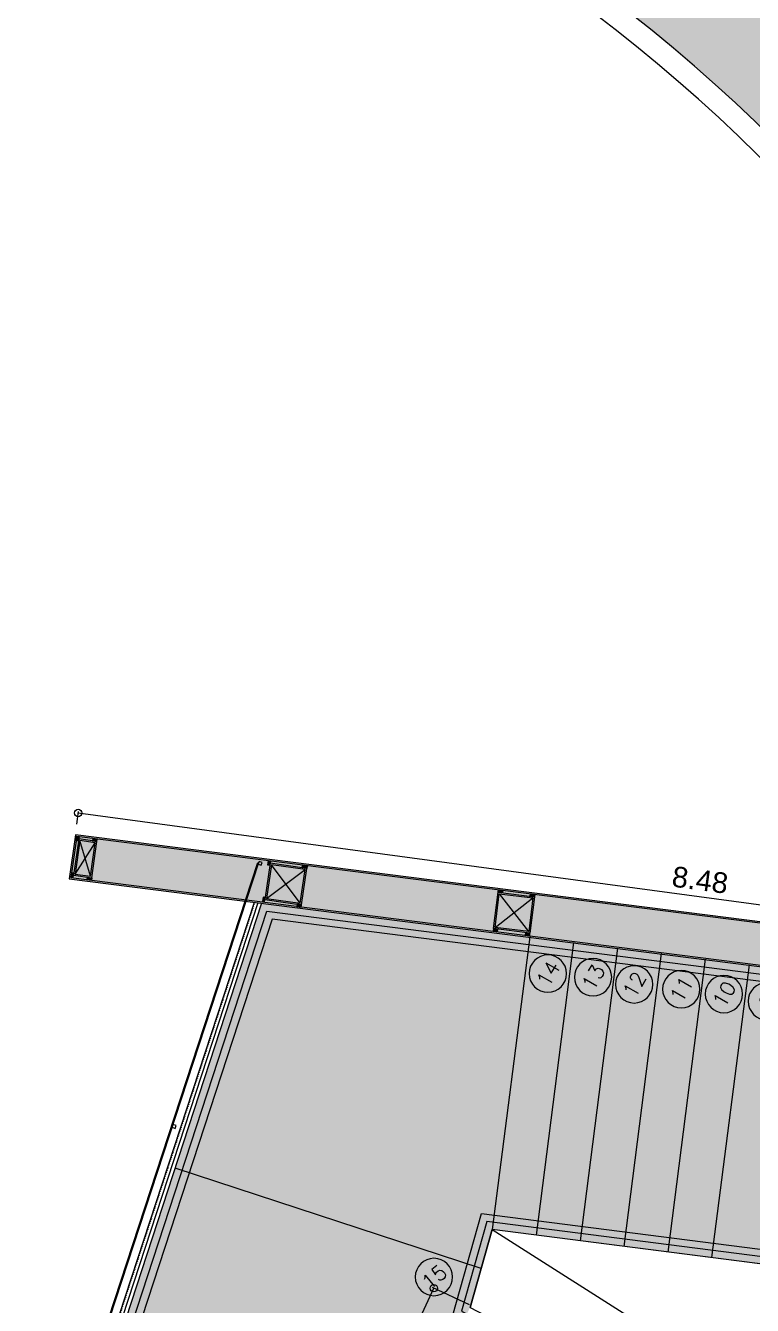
# Model space of a CAD drawing. Header units: millimetres. Extents: x 836200 to 838100, y 1173100 to 1174502.
# Drawn here: x 837843.69 to 837848.62, y 1173317.38 to 1173326.06 of the extents above; entities that cross this region are included whole.
import ezdxf
from ezdxf.enums import TextEntityAlignment as Align

# ---------------------------------------------------------------- set-up
doc = ezdxf.new("R2010")
doc.units = ezdxf.units.MM
for name, color, linetype in [('.', 255, 'Continuous'), ('1MURO', 5, 'Continuous'), ('A-Linea-1', 1, 'Continuous'), ('A-Linea-4', 4, 'Continuous'), ('hatch ciruclación', 41, 'Continuous'), ('INT_COTAS 100', 2, 'Continuous'), ('KCIG-AP-DW-XR-PUNTOS FIJOS$0$ES-ESTRUCTURA', 6, 'Continuous'), ('KCIG-AP-DW-XR-VENTANERIA$0$A-Linea-1', 1, 'Continuous'), ('OLD-ANT-PLANTAS PROPUESTAS$0$A-BORDE DE LOSA PERFIL IPE', 2, 'Continuous'), ('OLD-ANT-PLANTAS PROPUESTAS$0$A-FONDO_251', 251, 'Continuous'), ('OLD-ANT-PLANTAS PROPUESTAS$0$A-Linea-1', 1, 'Continuous'), ('OLD-ANT-PLANTAS PROPUESTAS$0$KCIG-AP-DW-XR-PUNTOS FIJOS$0$A-ESCALERA', 3, 'Continuous'), ('pv', 1, 'Continuous')]:
    doc.layers.add(name, color=color, linetype=linetype)
doc.styles.add('ARIAL', font='arial.ttf')
doc.styles.add('OLD-ANT-PLANTAS PROPUESTAS$0$KCIG-AP-DW-XR-PUNTOS FIJOS$0$ROMANS', font='romans')
doc.dimstyles.new('Cotas100', dxfattribs={"dimtxt": 0.14, "dimasz": 0.1, "dimexe": 0.01, "dimexo": 0.01, "dimgap": 0.04, "dimtad": 1, "dimzin": 1, "dimdsep": 46, "dimtxsty": 'ARIAL', "dimblk": 'SMALL', "dimcen": 0.3, "dimclrd": 2, "dimclre": 2, "dimclrt": 1, "dimazin": 2, "dimtfac": 1, "dimtofl": 0, "dimtmove": 0, "dimatfit": 3, "dimldrblk": 'OBLIQUE', "dimfxl": 1, "dimtolj": 1, "dimlwd": -1, "dimlwe": -1, "dimarcsym": 0})

# ---------------------------------------------------------------- blocks, each defined once
blk = doc.blocks.new('OLD-ANT-PLANTAS PROPUESTAS$0$KCIG-AP-DW-XR-PUNTOS FIJOS$0$NUM-ESCALERA')
blk.add_circle((0, 0), 0.1266)
at = {"style": 'OLD-ANT-PLANTAS PROPUESTAS$0$KCIG-AP-DW-XR-PUNTOS FIJOS$0$ROMANS'}
blk.add_attdef('NO', text='', height=0.1, rotation=360, dxfattribs=at).set_placement((-0.0009, -0.0023), align=Align.MIDDLE)
blk = doc.blocks.new('escalera nivel 3 a')
at = {"layer": '.'}
h = blk.add_hatch(dxfattribs=at)
h.set_pattern_fill('ANGLE', color=255, angle=-37.10164)
h.set_pattern_definition([(360, (0, 0), (4e-16, 6.985), [5.08, -1.905]), (90, (0, 0), (-6.985, 4e-16), [5.08, -1.905])])
h.paths.add_polyline_path([(-123.4634, -83.8325), (-123.6796, -84.0405), (-117.692, -90.0574), (-117.478, -89.8445)])
h = blk.add_hatch(color=255, dxfattribs=at)
h.dxf.hatch_style = 1
h.paths.add_polyline_path([(-123.4634, -83.8325), (-123.6796, -84.0405), (-117.692, -90.0574), (-117.478, -89.8445)])
at = {"layer": '.', "extrusion": (-9.11236e-06, 1.35299e-05, 1)}
h = blk.add_hatch(dxfattribs=at)
h.set_pattern_fill('ANSI31', color=251, scale=0.003, angle=-127.10164)
h.set_pattern_definition([(258.9682, (-127.369744, -83.606035), (0.009348989, -0.001822644), [])])
h.paths.add_polyline_path([(-125.9103, -87.0509), (-125.9137, -87.046), (-122.7925, -84.9432), (-122.789, -84.9485)])
at = {"layer": '.', "extrusion": (3.76795e-09, 2.53848e-09, 1)}
h = blk.add_hatch(color=255, dxfattribs=at)
h.dxf.hatch_style = 1
edge = h.paths.add_edge_path()
edge.add_line((-123.3188, -88.0054), (-125.114, -88.8254))
edge.add_line((-125.114, -88.8254), (-125.9009, -87.0978))
edge.add_line((-125.9009, -87.0978), (-122.7484, -84.9739))
edge.add_line((-122.7484, -84.9739), (-117.692, -90.0574))
edge.add_arc((-123.3192, -87.6301), 6.1284, -42.57587, -23.33242, ccw=False)
edge.add_line((-118.8064, -91.7764), (-122.8756, -87.6807))
edge.add_line((-122.8756, -87.6807), (-123.3188, -88.0054))
at = {"layer": '.', "extrusion": (2.73912e-09, -5.84826e-15, 1)}
h = blk.add_hatch(color=254, dxfattribs=at)
h.dxf.hatch_style = 1
h.paths.add_polyline_path([(-123.2832, -92.716), (-125.793, -87.0853), (-122.7556, -85.0379), (-117.7717, -90.0499), (-117.8072, -90.0852), (-122.7619, -85.1025), (-125.7299, -87.1031), (-123.2378, -92.6952)])
h = blk.add_hatch(color=254, dxfattribs=at)
h.dxf.hatch_style = 1
edge = h.paths.add_edge_path()
edge.add_line((-118.736, -91.7065), (-118.7715, -91.7417))
edge.add_line((-118.7715, -91.7417), (-122.8705, -87.615))
edge.add_line((-122.8705, -87.615), (-123.3812, -87.9891))
edge.add_line((-123.3812, -87.9891), (-120.7426, -93.7655))
edge.add_arc((-128.1231, -84.8505), 11.5737, 309.6201, 323.64607)
edge.add_line((-118.802, -91.711), (-118.7715, -91.7417))
edge.add_arc((-127.857, -85.1446), 11.228, 309.19797, 324.01613, ccw=False)
edge.add_arc((-128.1936, -84.7933), 11.7131, 300.05084, 309.38779, ccw=False)
edge.add_line((-122.3281, -94.9319), (-122.3531, -94.8887))
edge.add_arc((-128.2103, -84.767), 11.6942, 300.05711, 309.43393)
edge.add_line((-120.7823, -93.7991), (-123.4436, -87.9728))
edge.add_line((-123.4436, -87.9728), (-122.8653, -87.5492))
edge.add_line((-122.8653, -87.5492), (-118.736, -91.7065))
at = {"layer": 'hatch ciruclación', "true_color": 0xfeeab9, "extrusion": (3.76795e-09, 2.53848e-09, 1)}
h = blk.add_hatch(color=254, dxfattribs=at)
h.dxf.hatch_style = 1
edge = h.paths.add_edge_path()
edge.add_line((-123.3188, -88.0054), (-125.114, -88.8254))
edge.add_line((-125.114, -88.8254), (-125.9009, -87.0978))
edge.add_line((-125.9009, -87.0978), (-122.7484, -84.9739))
edge.add_line((-122.7484, -84.9739), (-117.692, -90.0574))
edge.add_arc((-123.3192, -87.6301), 6.1284, -42.57587, -23.33242, ccw=False)
edge.add_line((-118.8064, -91.7764), (-122.8756, -87.6807))
edge.add_line((-122.8756, -87.6807), (-123.3188, -88.0054))
at = {"color": 2}
for p, q in [((-125.9219, -87.0516, -0.0139), (-122.7843, -84.9378, -0.0139)), ((-125.9114, -87.0747, -0.0139), (-122.7663, -84.9558, -0.0139)), ((-125.9009, -87.0978, -0.0139), (-122.7484, -84.9739, -0.0139)), ((-123.3188, -88.0054, -0.0139), (-122.8756, -87.6807, -0.0139)), ((-120.3175, -90.2554, -0.0139), (-122.8756, -87.6807, -0.0139)), ((-122.8756, -87.6807, -0.0139), (-120.7244, -93.6852, -0.0151))]:
    blk.add_line(p, q, dxfattribs=at)
at = {"color": 3}
for p, q in [((-123.0972, -87.8431, -0.0139), (-124.3178, -86.0312, -0.0139)), ((-121.4569, -86.2712, -0.0139), (-122.8756, -87.6807, -0.0139)), ((-121.2453, -86.4838, -0.0139), (-122.6642, -87.8936, -0.0139)), ((-121.0336, -86.6964, -0.0139), (-122.4527, -88.1064, -0.0139)), ((-120.822, -86.909, -0.0139), (-122.2413, -88.3192, -0.0139)), ((-120.6103, -87.1216, -0.0139), (-122.0298, -88.532, -0.0139)), ((-120.3987, -87.3343, -0.0139), (-121.8184, -88.7448, -0.0139))]:
    blk.add_line(p, q, dxfattribs=at)
at = {"color": 2, "extrusion": (2.73912e-09, -5.83798e-15, 1), "elevation": -0.0139}
blk.add_lwpolyline([(-123.3188, -88.0054), (-120.7244, -93.6852, 0.05857), (-118.8671, -91.7165), (-122.8756, -87.6807)], format="xyb", close=True, dxfattribs=at)
at = {"extrusion": (-0.00355, 0.003568, 0.999987)}
blk.add_point((-121.4396, -86.0762, -0.0133), dxfattribs=at)
at = {"layer": '1MURO', "extrusion": (0.006911, 0.006124, 0.999957), "elevation": -1.3843}
for points in [[(-123.4603, -83.8256), (-123.6765, -84.0336), (-117.689, -90.0506), (-117.4751, -89.8377)], [(-123.4605, -83.8396), (-123.6622, -84.0337), (-117.689, -90.0364), (-117.4892, -89.8376)]]:
    blk.add_lwpolyline(points, close=True, dxfattribs=at)
at = {"layer": 'A-Linea-1', "extrusion": (1.49034e-05, -1.54858e-05, 1)}
for p, q in [((-123.4556, -83.8577, -0.0139), (-123.4819, -83.8678, -0.0139)), ((-123.4619, -83.8485, -0.0139), (-123.473, -83.8745, -0.0135)), ((-123.6607, -84.0399, -0.0139), (-123.6344, -84.0298, -0.0135)), ((-123.6531, -84.0478, -0.0139), (-123.642, -84.0219, -0.0139))]:
    blk.add_line(p, q, dxfattribs=at)
at = {"layer": 'A-Linea-1', "extrusion": (-5.51124e-05, 0.000217582, 1)}
for p, q in [((-123.3935, -83.9354, -0.0139), (-123.3675, -83.9465, -0.0139)), ((-123.3856, -83.9278, -0.0139), (-123.3755, -83.9541, -0.0135))]:
    blk.add_line(p, q, dxfattribs=at)
at = {"layer": 'A-Linea-1', "extrusion": (-0.000215324, 6.33676e-05, 1)}
for p, q in [((-123.5844, -84.1192, -0.0139), (-123.5585, -84.1303, -0.0135)), ((-123.5765, -84.1116, -0.0139), (-123.5664, -84.1379, -0.0139))]:
    blk.add_line(p, q, dxfattribs=at)
at = {"layer": 'A-Linea-1'}
for p, q in [((-122.5305, -84.7847, -0.0151), (-122.5569, -84.7948, -0.0151)), ((-122.5382, -84.7768, -0.0151), (-122.5493, -84.8028, -0.0147)), ((-122.737, -84.9682, -0.0151), (-122.7106, -84.9581, -0.0147)), ((-122.7294, -84.9761, -0.0151), (-122.7183, -84.9502, -0.0151))]:
    blk.add_line(p, q, dxfattribs=at)
at = {"layer": 'A-Linea-1', "extrusion": (0.000284423, -5.44105e-06, 1)}
for p, q in [((-122.3572, -84.9649, -0.0151), (-122.3831, -84.9538, -0.0147)), ((-122.3651, -84.9725, -0.0151), (-122.3752, -84.9461, -0.0151))]:
    blk.add_line(p, q, dxfattribs=at)
at = {"layer": 'A-Linea-1', "extrusion": (0.000124204, -0.000159647, 1)}
for p, q in [((-122.5481, -85.1486, -0.0151), (-122.5741, -85.1375, -0.0151)), ((-122.556, -85.1562, -0.0151), (-122.5661, -85.1299, -0.0146))]:
    blk.add_line(p, q, dxfattribs=at)
at = {"layer": 'A-Linea-1', "extrusion": (-0.003448, 0.003555, 0.999988)}
for p, q in [((-121.4102, -85.9101, -0.0138), (-121.4364, -85.8994, -0.0134)), ((-121.418, -85.9178, -0.0138), (-121.4286, -85.8916, -0.0139)), ((-121.255, -86.066, -0.0139), (-121.2812, -86.0554, -0.0136)), ((-121.2628, -86.0738, -0.0139), (-121.2734, -86.0476, -0.014))]:
    blk.add_line(p, q, dxfattribs=at)
at = {"layer": 'A-Linea-1', "extrusion": (-0.003605, 0.003398, 0.999988)}
for p, q in [((-121.5981, -86.097, -0.0138), (-121.6242, -86.0863, -0.0139)), ((-121.6059, -86.1048, -0.0138), (-121.6164, -86.0786, -0.0135)), ((-121.4507, -86.2607, -0.0139), (-121.4612, -86.2345, -0.0136)), ((-121.4429, -86.253, -0.0139), (-121.469, -86.2423, -0.0141))]:
    blk.add_line(p, q, dxfattribs=at)
at = {"layer": 'A-Linea-1', "extrusion": (1.49033e-05, -1.54855e-05, 1), "elevation": -0.0145}
for points in [[(-123.4618, -83.8457), (-123.4514, -83.8565), (-123.473, -83.8773), (-123.4834, -83.8665)], [(-123.4619, -83.8485), (-123.4542, -83.8564), (-123.473, -83.8745), (-123.4806, -83.8666)], [(-123.6635, -84.0398), (-123.6531, -84.0507), (-123.6315, -84.0298), (-123.6419, -84.019)], [(-123.6607, -84.0399), (-123.6531, -84.0478), (-123.6344, -84.0298), (-123.642, -84.0219)]]:
    blk.add_lwpolyline(points, close=True, dxfattribs=at)
at = {"layer": 'A-Linea-1', "extrusion": (-5.51107e-05, 0.00021758, 1), "elevation": -0.0254}
for points in [[(-123.3855, -83.9249), (-123.3963, -83.9353), (-123.3755, -83.957), (-123.3647, -83.9466)], [(-123.3856, -83.9278), (-123.3935, -83.9354), (-123.3755, -83.9541), (-123.3675, -83.9465)]]:
    blk.add_lwpolyline(points, close=True, dxfattribs=at)
at = {"layer": 'A-Linea-1', "extrusion": (-0.000215322, 6.33658e-05, 1), "elevation": 0.0074}
for points in [[(-123.5872, -84.1191), (-123.5764, -84.1087), (-123.5556, -84.1303), (-123.5664, -84.1407)], [(-123.5844, -84.1192), (-123.5765, -84.1116), (-123.5585, -84.1303), (-123.5664, -84.1379)]]:
    blk.add_lwpolyline(points, close=True, dxfattribs=at)
at = {"layer": 'A-Linea-1', "elevation": -0.0151}
for points in [[(-122.5381, -84.774), (-122.5277, -84.7848), (-122.5493, -84.8056), (-122.5597, -84.7948)], [(-122.5382, -84.7768), (-122.5305, -84.7847), (-122.5493, -84.8028), (-122.5569, -84.7948)], [(-122.7398, -84.9681), (-122.7294, -84.9789), (-122.7078, -84.9581), (-122.7182, -84.9473)], [(-122.737, -84.9682), (-122.7294, -84.9761), (-122.7106, -84.9581), (-122.7183, -84.9502)]]:
    blk.add_lwpolyline(points, close=True, dxfattribs=at)
at = {"layer": 'A-Linea-1', "extrusion": (0.000284421, -5.43925e-06, 1), "elevation": -0.0495}
for points in [[(-122.3543, -84.9649), (-122.3651, -84.9753), (-122.3859, -84.9537), (-122.3751, -84.9433)], [(-122.3572, -84.9649), (-122.3651, -84.9725), (-122.3831, -84.9538), (-122.3752, -84.9461)]]:
    blk.add_lwpolyline(points, close=True, dxfattribs=at)
at = {"layer": 'A-Linea-1', "extrusion": (0.000124202, -0.000159645, 1), "elevation": -0.0167}
for points in [[(-122.5561, -85.1591), (-122.5453, -85.1487), (-122.5661, -85.1271), (-122.5769, -85.1375)], [(-122.556, -85.1563), (-122.5481, -85.1486), (-122.5661, -85.1299), (-122.574, -85.1375)]]:
    blk.add_lwpolyline(points, close=True, dxfattribs=at)
at = {"layer": 'A-Linea-1', "extrusion": (-0.003448, 0.003555, 0.999988)}
for points, elevation in [([(-121.4067, -85.911), (-121.4174, -85.9215), (-121.4385, -85.9003), (-121.4279, -85.8897)], 0.0994), ([(-121.4096, -85.911), (-121.4174, -85.9187), (-121.4357, -85.9003), (-121.4279, -85.8925)], 0.0994), ([(-121.2515, -86.0669), (-121.2622, -86.0775), (-121.2833, -86.0562), (-121.2727, -86.0457)], 0.0982), ([(-121.2544, -86.0669), (-121.2622, -86.0747), (-121.2805, -86.0562), (-121.2727, -86.0485)], 0.0982)]:
    blk.add_lwpolyline(points, close=True, dxfattribs=dict(at, elevation=elevation))
at = {"layer": 'A-Linea-1', "extrusion": (-0.003605, 0.003398, 0.999988)}
for points, elevation in [([(-121.6051, -86.1085), (-121.5945, -86.098), (-121.6157, -86.0767), (-121.6263, -86.0873)], 0.1321), ([(-121.6051, -86.1057), (-121.5973, -86.0979), (-121.6157, -86.0795), (-121.6235, -86.0873)], 0.1321), ([(-121.4499, -86.2645), (-121.4393, -86.2539), (-121.4605, -86.2326), (-121.4711, -86.2432)], 0.1308), ([(-121.4499, -86.2617), (-121.4421, -86.2539), (-121.4605, -86.2355), (-121.4683, -86.2432)], 0.1308)]:
    blk.add_lwpolyline(points, close=True, dxfattribs=dict(at, elevation=elevation))
at = {"layer": 'A-Linea-4', "extrusion": (1.49033e-05, -1.54855e-05, 1), "elevation": -0.0145}
for points in [[(-123.6423, -84.0402), (-123.5557, -84.1303), (-123.3755, -83.957), (-123.4622, -83.8669)], [(-123.6282, -84.0405), (-123.5554, -84.1162), (-123.3897, -83.9567), (-123.4625, -83.881)]]:
    blk.add_lwpolyline(points, close=True, dxfattribs=at)
at = {"layer": 'A-Linea-4', "elevation": -0.0151}
for points in [[(-122.7186, -84.9685), (-122.5453, -85.1487), (-122.3651, -84.9753), (-122.5385, -84.7952)], [(-122.7045, -84.9688), (-122.545, -85.1345), (-122.3793, -84.9751), (-122.5388, -84.8093)]]:
    blk.add_lwpolyline(points, close=True, dxfattribs=at)
at = {"layer": 'A-Linea-4', "extrusion": (-0.003679, 0.00363, 0.999987), "elevation": 0.1211}
for points in [[(-121.4393, -86.2539), (-121.6156, -86.0768), (-121.4384, -85.9004), (-121.2621, -86.0776)], [(-121.4392, -86.2398), (-121.6015, -86.0768), (-121.4385, -85.9145), (-121.2762, -86.0776)]]:
    blk.add_lwpolyline(points, close=True, dxfattribs=at)
at = {"layer": 'KCIG-AP-DW-XR-VENTANERIA$0$A-Linea-1', "extrusion": (-9.11236e-06, 1.35299e-05, 1), "elevation": 202.8102}
for points in [[(-125.9103, -87.0509), (-125.9137, -87.046), (-122.7925, -84.9432), (-122.789, -84.9485)], [(-122.797, -84.9537), (-122.7845, -84.9723), (-122.7679, -84.9611), (-122.7804, -84.9425)], [(-124.3538, -86.0025), (-124.3413, -86.0211), (-124.3247, -86.0099), (-124.3372, -85.9913)]]:
    blk.add_lwpolyline(points, close=True, dxfattribs=at)
at = {"layer": 'OLD-ANT-PLANTAS PROPUESTAS$0$A-Linea-1', "extrusion": (1.49034e-05, -1.54858e-05, 1)}
for p, q in [((-123.5554, -84.1162, -0.0139), (-123.4625, -83.881, -0.0139)), ((-123.6282, -84.0405, -0.0139), (-123.3897, -83.9567, -0.0139))]:
    blk.add_line(p, q, dxfattribs=at)
at = {"layer": 'OLD-ANT-PLANTAS PROPUESTAS$0$A-Linea-1'}
for p, q in [((-122.545, -85.1345, -0.0151), (-122.5388, -84.8093, -0.0151)), ((-122.7045, -84.9688, -0.0151), (-122.3793, -84.9751, -0.0151))]:
    blk.add_line(p, q, dxfattribs=at)
at = {"layer": 'OLD-ANT-PLANTAS PROPUESTAS$0$A-Linea-1', "extrusion": (-0.003679, 0.00363, 0.999987)}
for p, q in [((-121.44, -86.2388, -0.0127), (-121.4392, -85.9135, -0.0138)), ((-121.6023, -86.0758, -0.0139), (-121.277, -86.0766, -0.0127))]:
    blk.add_line(p, q, dxfattribs=at)
at = {"layer": 'pv', "extrusion": (2.73912e-09, -5.83798e-15, 1), "elevation": -0.0139}
blk.add_lwpolyline([(-123.2832, -92.716), (-125.793, -87.0853), (-122.7556, -85.0379), (-117.7717, -90.0499), (-117.8072, -90.0852), (-122.7619, -85.1025), (-125.7299, -87.1031), (-123.2378, -92.6952)], close=True, dxfattribs=at)
at = {"layer": 'pv', "extrusion": (2.73912e-09, -5.83798e-15, 1), "elevation": -0.0253}
blk.add_lwpolyline([(-118.736, -91.7065), (-118.7715, -91.7417), (-122.8705, -87.615), (-123.3812, -87.9891), (-120.7426, -93.7655, 0.061276), (-118.802, -91.711), (-118.7715, -91.7417, -0.064747), (-120.7609, -93.846, -0.040763), (-122.3281, -94.9319), (-122.3531, -94.8887, 0.040937), (-120.7823, -93.7991), (-123.4436, -87.9728), (-122.8653, -87.5492)], format="xyb", close=True, dxfattribs=at)
at = {"layer": 'OLD-ANT-PLANTAS PROPUESTAS$0$KCIG-AP-DW-XR-PUNTOS FIJOS$0$A-ESCALERA', "linetype": 'ByBlock', "extrusion": (-1.62415e-09, -1.61723e-09, -1)}
ref = blk.add_blockref('OLD-ANT-PLANTAS PROPUESTAS$0$KCIG-AP-DW-XR-PUNTOS FIJOS$0$NUM-ESCALERA', (121.5122, -86.543, 0.0139), dxfattribs=dict(at, zscale=-1.000000000000001, rotation=337.723120479442))
ref.add_attrib('NO', '14', dxfattribs={"layer": '0', "height": 0.1, "rotation": 22.27688, "style": 'OLD-ANT-PLANTAS PROPUESTAS$0$KCIG-AP-DW-XR-PUNTOS FIJOS$0$ROMANS'}).set_placement((-121.5105, -86.5449, -0.0139), align=Align.MIDDLE)
ref = blk.add_blockref('OLD-ANT-PLANTAS PROPUESTAS$0$KCIG-AP-DW-XR-PUNTOS FIJOS$0$NUM-ESCALERA', (121.2854, -86.7505, 0.0139), dxfattribs=dict(at, zscale=-1.000000000000001, rotation=337.723120479442))
ref.add_attrib('NO', '13', dxfattribs={"layer": '0', "height": 0.1, "rotation": 22.27688, "style": 'OLD-ANT-PLANTAS PROPUESTAS$0$KCIG-AP-DW-XR-PUNTOS FIJOS$0$ROMANS'}).set_placement((-121.2837, -86.7523, -0.0139), align=Align.MIDDLE)
ref = blk.add_blockref('OLD-ANT-PLANTAS PROPUESTAS$0$KCIG-AP-DW-XR-PUNTOS FIJOS$0$NUM-ESCALERA', (121.095, -86.9603, 0.0139), dxfattribs=dict(at, zscale=-1.000000000000001, rotation=337.723120479442))
ref.add_attrib('NO', '12', dxfattribs={"layer": '0', "height": 0.1, "rotation": 22.27688, "style": 'OLD-ANT-PLANTAS PROPUESTAS$0$KCIG-AP-DW-XR-PUNTOS FIJOS$0$ROMANS'}).set_placement((-121.0933, -86.9622, -0.0139), align=Align.MIDDLE)
ref = blk.add_blockref('OLD-ANT-PLANTAS PROPUESTAS$0$KCIG-AP-DW-XR-PUNTOS FIJOS$0$NUM-ESCALERA', (120.8627, -87.1823, 0.0139), dxfattribs=dict(at, zscale=-1.000000000000001, rotation=337.723120479442))
ref.add_attrib('NO', '11', dxfattribs={"layer": '0', "height": 0.1, "rotation": 22.27688, "style": 'OLD-ANT-PLANTAS PROPUESTAS$0$KCIG-AP-DW-XR-PUNTOS FIJOS$0$ROMANS'}).set_placement((-120.861, -87.1842, -0.0139), align=Align.MIDDLE)
ref = blk.add_blockref('OLD-ANT-PLANTAS PROPUESTAS$0$KCIG-AP-DW-XR-PUNTOS FIJOS$0$NUM-ESCALERA', (120.6548, -87.3863, 0.0139), dxfattribs=dict(at, zscale=-1.000000000000001, rotation=337.723120479442))
ref.add_attrib('NO', '10', dxfattribs={"layer": '0', "height": 0.1, "rotation": 22.27688, "style": 'OLD-ANT-PLANTAS PROPUESTAS$0$KCIG-AP-DW-XR-PUNTOS FIJOS$0$ROMANS'}).set_placement((-120.6531, -87.3881, -0.0139), align=Align.MIDDLE)
ref = blk.add_blockref('OLD-ANT-PLANTAS PROPUESTAS$0$KCIG-AP-DW-XR-PUNTOS FIJOS$0$NUM-ESCALERA', (120.4549, -87.6034, 0.0139), dxfattribs=dict(at, zscale=-1.000000000000001, rotation=337.723120479442))
ref.add_attrib('NO', '9', dxfattribs={"layer": '0', "height": 0.1, "rotation": 22.27688, "style": 'OLD-ANT-PLANTAS PROPUESTAS$0$KCIG-AP-DW-XR-PUNTOS FIJOS$0$ROMANS'}).set_placement((-120.4532, -87.6052, -0.0139), align=Align.MIDDLE)
at = {"layer": 'OLD-ANT-PLANTAS PROPUESTAS$0$KCIG-AP-DW-XR-PUNTOS FIJOS$0$A-ESCALERA', "linetype": 'ByBlock', "extrusion": (-2.73912e-09, 5.84829e-15, -1)}
ref = blk.add_blockref('OLD-ANT-PLANTAS PROPUESTAS$0$KCIG-AP-DW-XR-PUNTOS FIJOS$0$NUM-ESCALERA', (123.3855, -87.6912, 0.0139), dxfattribs=dict(at, zscale=-1.000000000000001, rotation=358.3028681550677))
ref.add_attrib('NO', '15', dxfattribs={"layer": '0', "height": 0.1, "rotation": 1.69713, "style": 'OLD-ANT-PLANTAS PROPUESTAS$0$KCIG-AP-DW-XR-PUNTOS FIJOS$0$ROMANS'}).set_placement((-123.3846, -87.6935, -0.0139), align=Align.MIDDLE)
blk = doc.blocks.new('_Small')
at = {"color": 0, "linetype": 'ByBlock', "lineweight": -2}
blk.add_circle((0, 0), 0.25, dxfattribs=at)
blk = doc.blocks.new('*D718')
at = {"layer": 'Defpoints', "color": 0, "transparency": 16777216}
for p in [(836261.4662, 1173529.9656), (836261.7171, 1173529.8492, 0.0022), (836260.875, 1173528.0343, 0.006)]:
    blk.add_point(p, dxfattribs=at)
at = {"layer": 'INT_COTAS 100', "color": 2, "transparency": 16777216}
for p, q in [((836260.624, 1173528.1507), (836261.4662, 1173529.9656)), ((836261.7081, 1173529.8534), (836261.4571, 1173529.9698)), ((836260.8659, 1173528.0385), (836260.6149, 1173528.1549))]:
    blk.add_line(p, q, dxfattribs=at)
at = {"layer": 'INT_COTAS 100', "color": 2, "transparency": 16777216, "xscale": 0.1, "yscale": 0.1, "zscale": 0.1}
for p, rotation in [((836261.4662, 1173529.9656), 65.10783279639307), ((836260.624, 1173528.1507), 245.1078327963931)]:
    blk.add_blockref('_Small', p, dxfattribs=dict(at, rotation=rotation))
at = {"layer": 'INT_COTAS 100', "color": 1, "transparency": 16777216, "insert": (836261.1462, 1173529.0112), "char_height": 0.14, "attachment_point": 5, "rotation": 245.10783, "style": 'ARIAL'}
blk.add_mtext('\\A1;2.00', dxfattribs=at)
blk = doc.blocks.new('_Oblique')
at = {"color": 0, "linetype": 'ByBlock', "lineweight": -2}
blk.add_line((-0.5, -0.5), (0.5, 0.5), dxfattribs=at)
blk = doc.blocks.new('*D719')
at = {"color": 2, "transparency": 16777216}
for p, q in [((836259.0438, 1173533.1116), (836259.0553, 1173533.1972)), ((836259.0539, 1173533.1873), (836267.4631, 1173532.0572)), ((836267.453, 1173531.9815), (836267.4645, 1173532.0671))]:
    blk.add_line(p, q, dxfattribs=at)
at = {"layer": 'Defpoints', "color": 0, "transparency": 16777216}
for p in [(836259.0424, 1173533.1017, 0.0011), (836267.4631, 1173532.0572), (836267.4516, 1173531.9716, -0.0103)]:
    blk.add_point(p, dxfattribs=at)
at = {"color": 2, "transparency": 16777216, "xscale": 0.1, "yscale": 0.1, "zscale": 0.1}
for p, rotation in [((836259.0539, 1173533.1873), 172.3460117372581), ((836267.4631, 1173532.0572), 352.346011737258)]:
    blk.add_blockref('_Small', p, dxfattribs=dict(at, rotation=rotation))
at = {"color": 1, "transparency": 16777216, "insert": (836263.2734, 1173532.7327), "char_height": 0.14, "attachment_point": 5, "rotation": 352.34601, "style": 'ARIAL'}
blk.add_mtext('\\A1;8.48', dxfattribs=at)
blk = doc.blocks.new('cotas nivel 3')
dim = blk.add_aligned_dim(p1=(836259.0424, 1173533.1017, -0.01), p2=(836267.4516, 1173531.9716, -0.0215), distance=0.0864, dimstyle='Cotas100')
dim.commit()
dim.dimension.update_dxf_attribs({"geometry": '*D719', "text_midpoint": (836263.2734, 1173532.7327, -0.0111)})
at = {"layer": 'INT_COTAS 100'}
dim = blk.add_aligned_dim(p1=(836260.875, 1173528.0343, -0.0057), p2=(836261.7171, 1173529.8492, -0.0095), distance=0.2767, dimstyle='Cotas100', override={"dimtmove": 1}, dxfattribs=at)
dim.commit()
dim.dimension.update_dxf_attribs({"geometry": '*D718', "text_midpoint": (836261.1462, 1173529.0112, -0.0117)})

msp = doc.modelspace()

# ---------------------------------------------------------------- hatches: boundary and pattern name
at = {"layer": 'OLD-ANT-PLANTAS PROPUESTAS$0$A-FONDO_251'}
h = msp.add_hatch(dxfattribs=at)
h.set_pattern_fill('AR-SAND', color=256, scale=0.01)
h.set_pattern_definition([(74.60164, (837267.57583, 1174105.3327), (-0.30799046, 0.3806878), [0, -0.38608, 0, -0.4318, 0, -0.41275]), (44.60164, (837267.5758, 1174105.3327), (-0.0738862, 0.8428821), [0, -0.20828, 0, -0.34798, 0, -0.13335]), (4.60164, (837267.32665, 1174105.14424), (0.6300022, 0.47829721), [0, -0.127, 0, -0.4572, 0, -0.5969]), (354.60164, (837267.32665, 1174105.14424), (0.47450934, 0.63840177), [0, -0.0635, 0, -0.29972, 0, -0.3429])])
edge = h.paths.add_edge_path()
edge.add_arc((837840.8036, 1173317.2307), 11.3224, 18.50898, 61.47083)
edge.add_arc((837858.5275, 1173341.3417), 18.7695, 177.89813, 228.99048, ccw=False)
edge.add_arc((837850.3603, 1173342.2234), 10.5915, 127.40864, 181.04544, ccw=False)
edge.add_arc((837850.1747, 1173342.3746), 10.3588, 80.76497, 127.10163, ccw=False)
edge.add_arc((837848.804, 1173333.945), 18.8991, 44.44601, 80.76438, ccw=False)
edge.add_arc((837848.804, 1173333.945), 18.8991, 8.12764, 44.44601, ccw=False)
edge.add_arc((837881.8446, 1173340.7756), 14.9226, 196.18175, 202.68704)
edge.add_arc((837866.0249, 1173333.4134), 2.606, 38.06236, 86.54777)
edge.add_arc((837865.5983, 1173321.9333), 14.0935, 87.62704, 90)
edge.add_arc((837865.7475, 1173321.6832), 14.3443, 90.59623, 160.71981)
edge.add_arc((837865.2929, 1173322.0213), 13.8046, 161.42134, 184.97129)

# ---------------------------------------------------------------- linework, layer by layer
at = {"layer": 'OLD-ANT-PLANTAS PROPUESTAS$0$A-BORDE DE LOSA PERFIL IPE', "color": 1}
for points in [[(837854.2618, 1173295.6815, -0.33778), (837848.3144, 1173288.4244, 0.361311), (837844.1157, 1173280.4903, -0.271319), (837840.8071, 1173271.438, -0.433963), (837831.5372, 1173272.6736, -0.419383), (837833.9578, 1173286.0584, 0.7694), (837831.214, 1173293.4517, -0.253457), (837821.9722, 1173297.2456, -0.436743), (837823.4188, 1173307.4671, -0.307477), (837835.2023, 1173307.5638, 1.014458), (837846.125, 1173327.0543, -0.246615), (837839.7348, 1173343.5754, -0.427946), (837851.8612, 1173352.7472, -0.32784), (837867.6603, 1173336.6486, 0.287749), (837879.3899, 1173326.2084, -1.081305), (837877.1535, 1173311.9031, 0.134002), (837868.7453, 1173312.0401, 0.292616), (837854.2618, 1173295.6815)], [(837854.1122, 1173295.6957, -0.338541), (837848.2683, 1173288.5676, 0.361702), (837843.9685, 1173280.4615, -0.271252), (837840.7118, 1173271.5539, -0.433934), (837831.6595, 1173272.7604, -0.419413), (837834.0432, 1173285.9351, 0.769597), (837831.1988, 1173293.601, -0.253474), (837822.0885, 1173297.3404, -0.436731), (837823.5042, 1173307.3438, -0.307598), (837835.123, 1173307.4365, 1.01392), (837846.2112, 1173327.1782, -0.246382), (837839.8838, 1173343.5583, -0.427946), (837851.8372, 1173352.5991, -0.327994), (837867.5133, 1173336.6169, 0.288012), (837879.3688, 1173326.0599, -1.0821), (837877.1875, 1173312.0495, 0.133903), (837868.7062, 1173312.1849, 0.292763)]]:
    msp.add_lwpolyline(points, format="xyb", close=True, dxfattribs=at)

# ---------------------------------------------------------------- block references
msp.add_blockref('cotas nivel 3', (1584.9903, -212.4684))
at = {"layer": 'KCIG-AP-DW-XR-PUNTOS FIJOS$0$ES-ESTRUCTURA', "extrusion": (0.000135751, 0.001361, 0.999999), "rotation": 37.90034638175649}
msp.add_blockref('escalera nivel 3 a', (837889.9433, 1173461.3218, 1710.6639), dxfattribs=at)

doc.saveas('drawing.dxf')
